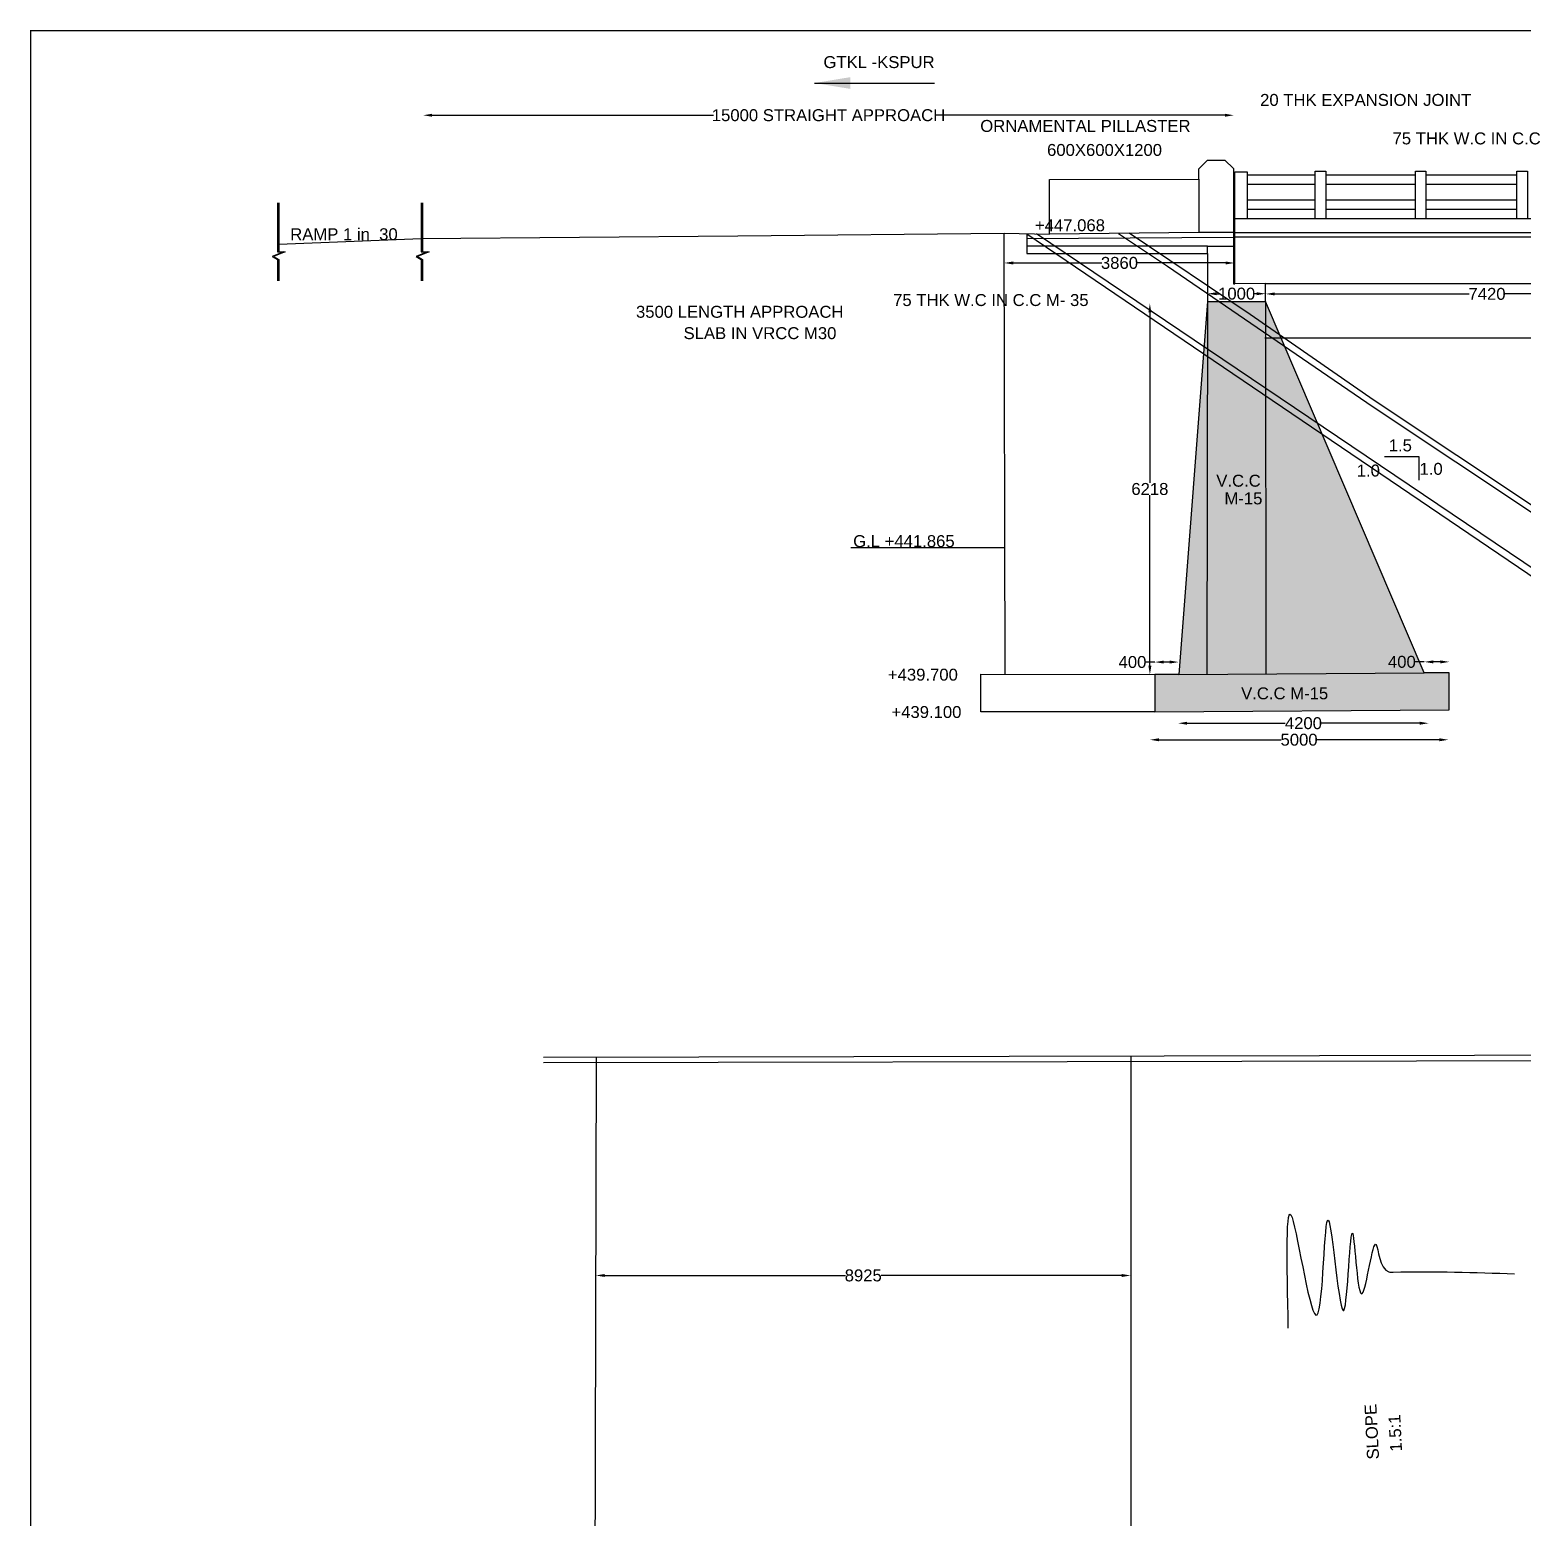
# Model space of a CAD drawing. Header units: inches. Extents: x -43035 to 47938, y -227984 to -120308.
# Drawn here: x -43035 to -18025, y -161797 to -136877 of the extents above; entities that cross this region are included whole.
import ezdxf

# ---------------------------------------------------------------- set-up
doc = ezdxf.new("R2010")
doc.units = ezdxf.units.IN
doc.header["$MEASUREMENT"] = 0
doc.styles.get("Standard").update_dxf_attribs({"font": 'arial.ttf'})
doc.dimstyles.new('ST100', dxfattribs={"dimtxt": 200, "dimasz": 150, "dimexe": 0, "dimexo": 300, "dimgap": 0.09, "dimtad": 0, "dimtih": 1, "dimtoh": 1, "dimdec": 0, "dimzin": 0, "dimdsep": 46, "dimtxsty": 'Standard', "dimcen": 0, "dimse1": 1, "dimse2": 1, "dimadec": 0, "dimazin": 0, "dimtfac": 1, "dimtdec": 0, "dimtofl": 0, "dimtmove": 0, "dimatfit": 3, "dimfxl": 2000, "dimtolj": 1, "dimtzin": 0, "dimarcsym": 0})

# ---------------------------------------------------------------- blocks, each defined once
blk = doc.blocks.new('*D13')
at = {"color": 0, "lineweight": -2, "transparency": 16777216}
for p, q in [((-23641, -148495), (-21994, -148495)), ((-19741, -148495), (-21389, -148495))]:
    blk.add_line(p, q, dxfattribs=at)
at = {"color": 0, "transparency": 16777216}
for points in [[(-23641, -148470), (-23641, -148520), (-23791, -148495)], [(-19741, -148470), (-19741, -148520), (-19591, -148495)]]:
    blk.add_solid(points, dxfattribs=at)
at = {"color": 0, "transparency": 16777216, "insert": (-21691, -148495), "char_height": 200, "attachment_point": 5}
blk.add_mtext('\\A1;4200', dxfattribs=at)
blk = doc.blocks.new('*D14')
at = {"color": 0, "lineweight": -2, "transparency": 16777216}
for p, q in [((-24114, -148772), (-22063, -148772)), ((-19414, -148772), (-21466, -148772))]:
    blk.add_line(p, q, dxfattribs=at)
at = {"color": 0, "transparency": 16777216}
for points in [[(-24114, -148747), (-24114, -148797), (-24264, -148772)], [(-19414, -148747), (-19414, -148797), (-19264, -148772)]]:
    blk.add_solid(points, dxfattribs=at)
at = {"color": 0, "transparency": 16777216, "insert": (-21764, -148772), "char_height": 200, "attachment_point": 5}
blk.add_mtext('\\A1;5000', dxfattribs=at)
blk = doc.blocks.new('*D15')
at = {"color": 0, "lineweight": -2, "transparency": 16777216}
for p, q in [((-19666, -147467), (-19816, -147467)), ((-19395, -147467), (-19516, -147467))]:
    blk.add_line(p, q, dxfattribs=at)
at = {"color": 0, "transparency": 16777216}
for points in [[(-19516, -147442), (-19516, -147492), (-19666, -147467)], [(-19395, -147442), (-19395, -147492), (-19245, -147467)]]:
    blk.add_solid(points, dxfattribs=at)
at = {"color": 0, "transparency": 16777216, "insert": (-20041, -147467), "char_height": 200, "attachment_point": 5}
blk.add_mtext('\\A1;400', dxfattribs=at)
blk = doc.blocks.new('*D16')
at = {"color": 0, "lineweight": -2, "transparency": 16777216}
for p, q in [((-24181, -147470), (-24331, -147470)), ((-23931, -147470), (-24031, -147470))]:
    blk.add_line(p, q, dxfattribs=at)
at = {"color": 0, "transparency": 16777216}
for points in [[(-24031, -147445), (-24031, -147495), (-24181, -147470)], [(-23931, -147445), (-23931, -147495), (-23781, -147470)]]:
    blk.add_solid(points, dxfattribs=at)
at = {"color": 0, "transparency": 16777216, "insert": (-24556, -147470), "char_height": 200, "attachment_point": 5}
blk.add_mtext('\\A1;400', dxfattribs=at)
blk = doc.blocks.new('*D17')
at = {"color": 0, "lineweight": -2, "transparency": 16777216}
for p, q in [((-24264, -141612), (-24264, -144469)), ((-24264, -147530), (-24264, -144673))]:
    blk.add_line(p, q, dxfattribs=at)
at = {"color": 0, "transparency": 16777216}
for points in [[(-24289, -141612), (-24239, -141612), (-24264, -141462)], [(-24289, -147530), (-24239, -147530), (-24264, -147680)]]:
    blk.add_solid(points, dxfattribs=at)
at = {"color": 0, "transparency": 16777216, "insert": (-24264, -144571), "char_height": 200, "attachment_point": 5}
blk.add_mtext('\\A1;6218', dxfattribs=at)
blk = doc.blocks.new('*D18')
at = {"color": 0, "lineweight": -2, "transparency": 16777216}
for p, q in [((-23146, -141298), (-23099, -141298)), ((-22474, -141298), (-22521, -141298))]:
    blk.add_line(p, q, dxfattribs=at)
at = {"color": 0, "transparency": 16777216}
for points in [[(-23146, -141273), (-23146, -141323), (-23296, -141298)], [(-22474, -141273), (-22474, -141323), (-22324, -141298)]]:
    blk.add_solid(points, dxfattribs=at)
at = {"color": 0, "transparency": 16777216, "insert": (-22810, -141298), "char_height": 200, "attachment_point": 5}
blk.add_mtext('\\A1;1000', dxfattribs=at)
blk = doc.blocks.new('*D19')
at = {"color": 0, "lineweight": -2, "transparency": 16777216}
for p, q in [((-22174, -141302), (-18911, -141302)), ((-15054, -141302), (-18316, -141302))]:
    blk.add_line(p, q, dxfattribs=at)
at = {"color": 0, "transparency": 16777216}
for points in [[(-22174, -141277), (-22174, -141327), (-22324, -141302)], [(-15054, -141277), (-15054, -141327), (-14904, -141302)]]:
    blk.add_solid(points, dxfattribs=at)
at = {"color": 0, "transparency": 16777216, "insert": (-18614, -141302), "char_height": 200, "attachment_point": 5}
blk.add_mtext('\\A1;7420', dxfattribs=at)
blk = doc.blocks.new('*D29')
at = {"color": 0, "lineweight": -2, "transparency": 16777216}
for p, q in [((-26554, -140783), (-25072, -140783)), ((-22994, -140783), (-24476, -140783))]:
    blk.add_line(p, q, dxfattribs=at)
at = {"color": 0, "transparency": 16777216}
for points in [[(-26554, -140758), (-26554, -140808), (-26704, -140783)], [(-22994, -140758), (-22994, -140808), (-22844, -140783)]]:
    blk.add_solid(points, dxfattribs=at)
at = {"color": 0, "transparency": 16777216, "insert": (-24774, -140783), "char_height": 200, "attachment_point": 5}
blk.add_mtext('\\A1;3860', dxfattribs=at)
blk = doc.blocks.new('*D30')
at = {"color": 0, "lineweight": -2, "transparency": 16777216}
for p, q in [((-36295, -138308), (-31580, -138308)), ((-23005, -138308), (-27720, -138308))]:
    blk.add_line(p, q, dxfattribs=at)
at = {"color": 0, "transparency": 16777216}
for points in [[(-36295, -138283), (-36295, -138333), (-36445, -138308)], [(-23005, -138283), (-23005, -138333), (-22855, -138308)]]:
    blk.add_solid(points, dxfattribs=at)
at = {"color": 0, "transparency": 16777216, "insert": (-29650, -138308), "char_height": 200, "attachment_point": 5}
blk.add_mtext('\\A1;15000 STRAIGHT APPROACH', dxfattribs=at)
blk = doc.blocks.new('*D96')
at = {"color": 0, "lineweight": -2, "transparency": 16777216}
for p, q in [((-33401, -157748), (-29368, -157748)), ((-24736, -157748), (-28769, -157748))]:
    blk.add_line(p, q, dxfattribs=at)
at = {"color": 0, "transparency": 16777216}
for points in [[(-33401, -157723), (-33401, -157773), (-33551, -157748)], [(-24736, -157723), (-24736, -157773), (-24586, -157748)]]:
    blk.add_solid(points, dxfattribs=at)
at = {"color": 0, "transparency": 16777216, "insert": (-29068, -157748), "char_height": 200, "attachment_point": 5}
blk.add_mtext('\\A1;8925', dxfattribs=at)

msp = doc.modelspace()

# ---------------------------------------------------------------- hatches: boundary and pattern name
h = msp.add_hatch()
h.set_pattern_fill('AR-CONC', color=256, scale=50, style=0)
h.set_pattern_definition([(50, (0, 0), (358.6301, -31.37607), [37.5, -412.5]), (355, (0, 0), (-69.3757, 376.0961), [30, -330]), (100.4514, (29.9, -2.6), (289.2547, 344.7198), [31.8701, -350.5711]), (46.1842, (0, 100), (533.6205, -82.7595), [56.25, -618.75]), (96.6356, (44.47, 93.1), (467.3314, 487.059), [47.8051, -525.8565]), (351.1842, (0, 100), (467.331, 487.0593), [45, -495]), (21, (50, 75), (298.4535, -201.30945), [37.5, -412.5]), (326, (50, 75), (121.6577, 362.575), [30, -330]), (71.4514, (74.87, 58.22), (420.1113, 161.26525), [31.8701, -350.5711]), (37.5, (0, 0), (6.07993, 166.44693), [0, -326, 0, -335, 0, -331.25]), (7.5, (0, 0), (131.53477, 197.20586), [0, -191, 0, -318.5, 0, -126.25]), (327.5, (-111.5, 0), (266.91122, -11.27744), [0, -125, 0, -390, 0, -517.5]), (317.5, (-161.5, 0), (291.5931, 50.0525), [0, -162.5, 0, -259, 0, -367.5])])
h.paths.add_polyline_path([(-19245.5, -147652.4), (-19665.9, -147652.4), (-23781.4, -147680.1), (-24181.2, -147680.1), (-24181.2, -148303.1), (-19245.5, -148270.6)])
h.paths.add_polyline_path([(-22323.7, -143005.9), (-23298.6, -142344.8), (-23311.9, -147676.9), (-22323.3, -147670.3)])
h.paths.add_polyline_path([(-23298.6, -142344.8), (-23363.9, -142300.5), (-23781.4, -147680.1), (-23311.9, -147676.9)])
h.paths.add_polyline_path([(-21376, -143648.5), (-22323.7, -143005.9), (-22323.3, -147670.3), (-19665.9, -147652.4)])
h.paths.add_polyline_path([(-22323.7, -142886.7), (-22323.7, -143005.9), (-21376, -143648.5), (-21449.8, -143475.7)])
h.paths.add_polyline_path([(-23298.3, -142229.8), (-23298.6, -142344.8), (-22323.7, -143005.9), (-22323.7, -142886.7)])
h.paths.add_polyline_path([(-23298.3, -142229.8), (-23355.4, -142191.3), (-23363.9, -142300.5), (-23298.6, -142344.8)])
h.paths.add_polyline_path([(-23296.3, -141429.4), (-23355.4, -142191.3), (-23298.3, -142229.8)])
h.paths.add_polyline_path([(-22323.8, -141962.4), (-23104.3, -141429.4), (-23296.3, -141429.4), (-23298.3, -142229.8), (-22323.7, -142886.7)])
h.paths.add_polyline_path([(-22002.4, -142181.9), (-22203.9, -142044.2), (-22323.8, -142044.2), (-22323.7, -142886.7), (-21449.8, -143475.7)])
h.paths.add_polyline_path([(-22323.8, -141824.8), (-22323.8, -141962.4), (-22203.9, -142044.2), (-22061.2, -142044.2), (-22083.8, -141991.4)])
h.paths.add_polyline_path([(-22580.9, -141646.4), (-22904.2, -141429.4), (-23104.3, -141429.4), (-22323.8, -141962.4), (-22323.8, -141824.8)], flags=17)
h.paths.add_polyline_path([(-22061.2, -142044.2), (-22203.9, -142044.2), (-22002.4, -142181.9)], flags=17)
h.paths.add_polyline_path([(-22323.8, -141429.4), (-22323.8, -141824.8), (-22083.8, -141991.4)])
h.paths.add_polyline_path([(-22323.8, -141429.4), (-22904.2, -141429.4), (-22580.9, -141646.4), (-22323.8, -141824.8)])
h.paths.add_polyline_path([(-22864.1, -148149.1), (-21223.7, -148149.1), (-21223.7, -147838.9), (-22864.1, -147838.9)], flags=24)
h.paths.add_polyline_path([(-23220.6, -144882.2), (-22326.7, -144882.2), (-22326.7, -144575.8), (-23220.6, -144575.8)], flags=24)
h.paths.add_polyline_path([(-23280.6, -144586.6), (-22354.4, -144586.6), (-22354.4, -144276.4), (-23280.6, -144276.4)], flags=24)

# ---------------------------------------------------------------- linework, layer by layer
at = {"const_width": 25}
msp.add_lwpolyline([(-43022.9, -136889.6), (47925.5, -136889.6), (47925.5, -227971.5), (-43022.9, -227971.5)], close=True, dxfattribs=at)
for points in [[(-38862.9, -140470), (-36476, -140370.7), (-31170.2, -140328.7), (-26705.1, -140284), (-25944.3, -140301.4), (-25944.3, -139382.8), (-23441.2, -139378.1), (-23441.5, -139204.4), (-23296.7, -139060.1), (-23010.6, -139060.1), (-22863.5, -139201.7), (-22863.5, -141133.4), (-22842.7, -141133.4), (-22842.7, -139254.6), (-22633.6, -139254.6), (-22633.6, -140046), (-22842.7, -140046)], [(-22323.8, -141127), (-14918.3, -141127), (-13905.2, -141127), (-6474.1, -141127), (-5481.5, -141127), (1934.3, -141127), (2465, -141127), (2465, -139263), (2249.3, -139263), (2249.3, -140044.4), (-22633.6, -140044.4)], [(-23441.2, -139378.1), (-23441.2, -140270.3)], [(-22633.6, -139308.5), (-21492.1, -139308.5)], [(-22633.6, -139465.2), (-21492.1, -139465.2)], [(-21315.2, -139308.5), (-19814.2, -139308.5)], [(-21315.2, -139465.2), (-19814.2, -139465.2)], [(-19637.3, -139308.5), (-18113.4, -139308.5)], [(-19637.3, -139465.2), (-18113.4, -139465.2)], [(-38886.3, -139777.7), (-38886.3, -140596.8), (-38779.4, -140596.8), (-38973, -140677.4), (-38886.3, -140725.8), (-38886.3, -141084.6)], [(-38862.9, -139777.7), (-38862.9, -140596.8), (-38755.9, -140596.8), (-38949.6, -140677.4), (-38862.9, -140725.8), (-38862.9, -141084.6)], [(-36476, -139777.7), (-36476, -140596.8), (-36369, -140596.8), (-36562.7, -140677.4), (-36476, -140725.8), (-36476, -141084.6)], [(-36452.5, -139777.7), (-36452.5, -140596.8), (-36345.6, -140596.8), (-36539.3, -140677.4), (-36452.5, -140725.8), (-36452.5, -141084.6)], [(-22633.6, -139722.5), (-21492.1, -139722.5)], [(-21315.2, -139722.5), (-19814.2, -139722.5)], [(-19637.3, -139722.5), (-18113.4, -139722.5)], [(-22633.6, -139880.6), (-21492.1, -139880.6)], [(-21315.2, -139880.6), (-19814.2, -139880.6)], [(-19637.3, -139880.6), (-18113.4, -139880.6)], [(-26690.9, -147676.1), (-26705.1, -140284)], [(-26324.7, -140292.7), (-16613.3, -146878.2), (-3820.6, -146886.1), (3942, -141677.3), (6007.9, -140232.9), (5614.9, -140244.3)], [(-26324.7, -140292.7), (-26324.7, -140624.6), (-23296.3, -140624.6), (-23296.3, -140503.6), (-22863.5, -140503.6)], [(5811.4, -140238.6), (4127.2, -141438.5), (1977.2, -142859.7), (1036.5, -143475.1), (-3854.7, -146779), (-16557.3, -146773.4), (-26166.8, -140296.3)], [(-22863.5, -140270.3), (-23441.2, -140270.3), (-25944.3, -140301.4)], [(-24789.7, -140287.1), (-23969.4, -140838.6), (-20520.6, -143193.8), (-14980.9, -146879.2)], [(-14964.3, -146774.1), (-20506.5, -143086), (-22580.9, -141646.4), (-24609.5, -140284.8)], [(-22842.7, -140270.2), (2465, -140270.2)], [(-26324.7, -140375.2), (-22863.5, -140352.2)], [(-23296.3, -140503.6), (-26324.7, -140503.6)], [(2465, -140351.2), (-22842.7, -140351.2)], [(-23296.3, -140624.6), (-23296.3, -141429.4), (-22323.8, -141429.4), (-22323.8, -141127), (-22842.7, -141133.4)], [(-23296.3, -141429.4), (-23781.4, -147680.1), (-24181.2, -147680.1), (-24181.2, -148303.1), (-19245.5, -148270.6), (-19245.5, -147652.4), (-19665.9, -147652.4), (-22323.8, -141429.4)], [(-23296.3, -141429.4), (-23311.9, -147676.9)], [(-22323.8, -141429.4), (-22323.3, -147670.3)], [(3210.9, -142044.2), (-22334.9, -142044.2)], [(-20331.1, -144023.6), (-19756.3, -144023.6), (-19756.3, -144420.8)], [(-26695, -145554.4), (-29277.1, -145554.4)], [(-24181.2, -148303.1), (-27098.4, -148303.1), (-27098.4, -147675.4), (-24181.2, -147680.1)], [(-23781.4, -147680.1), (-19665.9, -147652.4)], [(-34429.4, -154088.2), (-11021.4, -154041.7), (-10888, -153659.2), (-10621.3, -154350.2), (-10512.6, -154029.4), (10711.9, -154029.4)], [(-34429.4, -154181.9), (-11021.4, -154135.4), (-10888, -153752.9), (-10621.3, -154443.9), (-10512.6, -154123.1), (10711.9, -154123.1)], [(-24585.5, -154068.7), (-24585.5, -162903.9), (-26196.7, -170940.1), (-26196.7, -171568.8)]]:
    msp.add_lwpolyline(points)
for points in [[(-21492.1, -139247), (-21315.2, -139247), (-21315.2, -140044.4), (-21492.1, -140044.4)], [(-19814.2, -139247), (-19637.3, -139247), (-19637.3, -140044.4), (-19814.2, -140044.4)], [(-18113.4, -139247), (-17936.4, -139247), (-17936.4, -140044.4), (-18113.4, -140044.4)]]:
    msp.add_lwpolyline(points, close=True)
msp.add_lwpolyline([(-33541.5, -154086.4), (-33564.3, -162948.5), (-34071, -165608.4, -0.5118711), (-37088.1, -166768.8), (-41011.1, -164019.8)], format="xyb")
msp.add_spline([(-21943.8, -158629.7), (-21880.6, -156777.5), (-21459.7, -158410), (-21274.2, -156820.8), (-21011.6, -158332.9), (-20864.7, -157046.3), (-20703.6, -158051.3), (-20471.3, -157229.5), (-20259.4, -157687.8), (-20189.2, -157692.3), (-18150.8, -157718.9)], degree=3)

# ---------------------------------------------------------------- texts
for s, p in [(' GTKL -KSPUR', (-29812.4, -137517.4)), ('20 THK EXPANSION JOINT', (-22416.5, -138151)), ('ORNAMENTAL PILLASTER', (-27106.6, -138587)), ('600X600X1200', (-25987.3, -138989.5)), ('     75 THK W.C IN C.C  ', (-20584.9, -138796.1)), (' +447.068', (-26267.4, -140251)), ('  RAMP 1 in  30', (-38826.7, -140401.6)), ('     75 THK W.C IN C.C M- 35', (-28954.8, -141504.4)), (' 3500 LENGTH APPROACH', (-32954.3, -141701.1)), ('   SLAB IN VRCC M30', (-32312.4, -142058.8)), ('1.5', (-20261.1, -143939.7)), ('1.0', (-20797.2, -144361.1)), ('1.0', (-19744.9, -144332.6)), (' V.C.C', (-23228.9, -144531.5)), ('  M-15', (-23169.6, -144827.7)), (' G.L +441.865', (-29314.3, -145543.7)), (' +439.700', (-28732.7, -147781.2)), (' V.C.C M-15', (-22812.4, -148094)), (' +439.100', (-28673, -148406.9))]:
    msp.add_text(s, height=200).set_placement(p)
for s, p in [(' SLOPE', (-20418.5, -160903.8)), (' 1.5:1', (-20033.4, -160771.5))]:
    msp.add_text(s, height=200, rotation=92.86573).set_placement(p)

# ---------------------------------------------------------------- dimensions: what is measured, and where the dimension line sits
for base, p1, p2, text, picture, middle in [((-22854.6, -138308.5), (-36445.3, -138336.5), (-22854.6, -138336.5), '15000 STRAIGHT APPROACH', '*D30', (-29649.9, -138308.5)), ((-22323.8, -141298.3), (-23296.3, -141298.3), (-22323.8, -141298.3), '1000', '*D18', (-22810, -141298.3)), ((-19665.9, -147466.6), (-19245.5, -147652.4), (-19665.9, -147652.4), '400', '*D15', (-20040.6, -147466.6)), ((-24585.5, -157747.8), (-33551, -157788.8), (-24585.5, -157788.8), '8925', '*D96', (-29068.3, -157747.8))]:
    dim = msp.add_linear_dim(base=base, p1=p1, p2=p2, text=text, dimstyle='ST100')
    dim.commit()
    dim.dimension.update_dxf_attribs({"geometry": picture, "text_midpoint": middle})
for base, p1, p2, picture, middle in [((-22844.1, -140783.2), (-26704.1, -140803.2), (-22844.1, -140803.2), '*D29', (-24774.1, -140783.2)), ((-14903.8, -141302.3), (-22323.8, -141298.3), (-14903.8, -141298.3), '*D19', (-18613.8, -141302.3)), ((-24181.2, -147469.5), (-23781.4, -147680.1), (-24181.2, -147680.1), '*D16', (-24556, -147469.5)), ((-19591.1, -148495.3), (-23791.1, -148479), (-19591.1, -148479), '*D13', (-21691.1, -148495.3)), ((-24264.3, -148771.5), (-19264.3, -148785.7), (-24264.3, -148785.7), '*D14', (-21764.3, -148771.5))]:
    dim = msp.add_linear_dim(base=base, p1=p1, p2=p2, dimstyle='ST100')
    dim.commit()
    dim.dimension.update_dxf_attribs({"geometry": picture, "text_midpoint": middle})
dim = msp.add_linear_dim(base=(-24264.3, -141462), p1=(-24247.3, -147680), p2=(-24247.3, -141462), angle=90, dimstyle='ST100')
dim.commit()
dim.dimension.update_dxf_attribs({"geometry": '*D17', "text_midpoint": (-24264.3, -144571)})

# ---------------------------------------------------------------- leaders
msp.add_leader([(-29883, -137768), (-27874.1, -137768)], dimstyle='ST100', override={"dimasz": 600, "dimgap": 0.09, "dimtad": 0})

doc.saveas('drawing.dxf')
